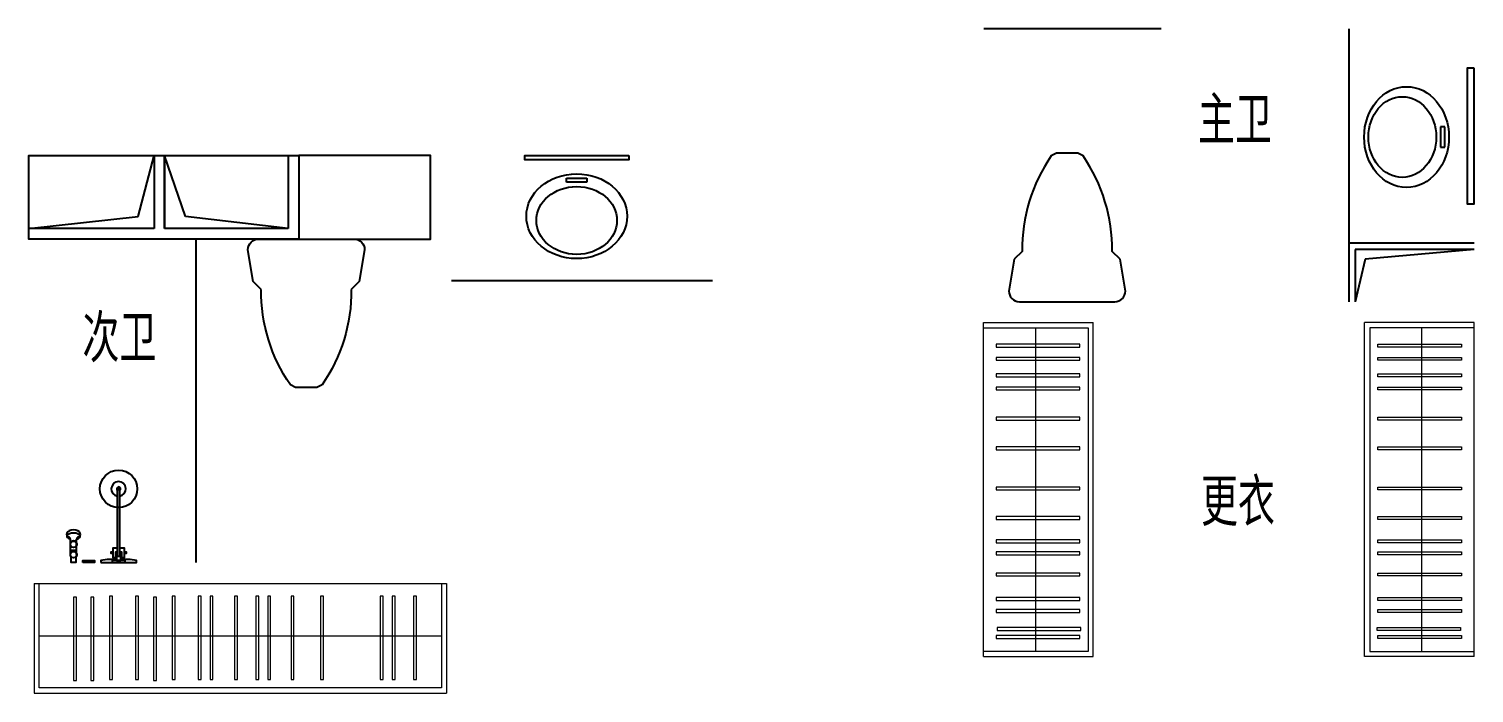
# Model space of a CAD drawing. Extents: x 72956 to 162056, y -6841 to 35159.
# Drawn here: x 104526 to 111451, y 12113 to 15295 of the extents above; entities that cross this region are included whole.
import ezdxf

# ---------------------------------------------------------------- set-up
doc = ezdxf.new("R2010")
doc.units = 0
doc.header["$LTSCALE"] = 1000
doc.header["$MEASUREMENT"] = 0
doc.layers.get('0').update_dxf_attribs({"linetype": 'CONTINUOUS'})
for name, color, linetype in [('-厨卫', 154, 'CONTINUOUS'), ('-文字', 7, 'CONTINUOUS'), ('-管井', 228, 'CONTINUOUS')]:
    doc.layers.add(name, color=color, linetype=linetype)
doc.layers.add('-家具', color=44, linetype='CONTINUOUS', lineweight=9)
doc.styles.add('样式 1', font='SIMHEI.TTF', dxfattribs={"width": 0.65, "height": 500})

# ---------------------------------------------------------------- blocks, each defined once
blk = doc.blocks.new('A$C1E146E53')
for p, q in [((50, 400), (50, 50)), ((542.2, 108.2), (643, 400)), ((693, 400), (693, 50)), ((768.8, 108.2), (693, 400)), ((50, 50), (542.2, 108.2)), ((1293, 50), (768.8, 108.2)), ((50, 50), (643, 50)), ((693, 50), (1293, 50))]:
    blk.add_line(p, q)
for points in [[(643, 50), (643, 400), (0, 400), (0, 0), (643, 0)], [(643, 0), (1293, 0), (1293, 400), (643, 400), (643, 50)]]:
    blk.add_lwpolyline(points)
blk = doc.blocks.new('A$C028E412E')
for p, q in [((193, 40.4), (289.6, 40.4)), ((193, 20.1), (193, 40.4)), ((289.6, 20.1), (193, 20.1)), ((289.6, 40.4), (289.6, 20.1))]:
    blk.add_line(p, q)
at = {"extrusion": (0, 0, -1)}
for centre, major_axis in [((241.3, 203), (241.3, 0)), ((241.3, 223.3), (-193, 0))]:
    blk.add_ellipse(centre, major_axis=major_axis, ratio=0.842105, start_param=3.141593, end_param=9.424778, dxfattribs=at)
blk = doc.blocks.new('A$C3F2D3E33')
at = {"linetype": 'ByBlock'}
for p, q in [((228.6, 711.2), (203.2, 698.5)), ((330.2, 711.2), (228.6, 711.2)), ((355.6, 698.5), (330.2, 711.2)), ((63.5, 241.3), (25.4, 203.2)), ((533.4, 203.2), (495.3, 241.3)), ((25.4, 203.2), (0, 50.8)), ((558.8, 50.8), (533.4, 203.2)), ((50.8, 0), (508, 0))]:
    blk.add_line(p, q, dxfattribs=at)
for centre, radius, start, end in [((858.4, 248.4), 794.9, 145.50918, 180.50918), ((-299.6, 248.4), 794.9, 359.49082, 34.49082), ((50.8, 50.8), 50.8, 180, 270), ((508, 50.8), 50.8, 270, 0)]:
    blk.add_arc(centre, radius, start, end, dxfattribs=at)
blk = doc.blocks.new('A$C178A5D28')
at = {"lineweight": -3}
for p, q in [((89.5, 254.6), (412.9, 254.6)), ((412.9, 244.6), (89.5, 244.6)), ((417.9, 271.1), (427.9, 271.1)), ((417.9, 228.1), (427.9, 228.1)), ((404.5, 48.6), (329.8, 48.6)), ((404.5, 18.6), (329.8, 18.6)), ((382.5, 18.6), (382.5, 48.6))]:
    blk.add_line(p, q, dxfattribs=at)
at = {"color": 8}
for p, q in [((417.9, 234.6), (427.9, 234.6)), ((420.9, 264.6), (427.9, 264.6))]:
    blk.add_line(p, q, dxfattribs=at)
at = {"lineweight": -3}
for points in [[(417.9, 264.6), (417.9, 277.6), (372.9, 277.6), (372.9, 254.6)], [(397.4, 277.6), (397.4, 287.6), (393.4, 287.6), (393.4, 277.6)], [(442.9, 164.6), (442.9, 334.6), (432.9, 334.6), (427.9, 304.8), (427.9, 259.6)], [(372.9, 244.6), (372.9, 221.6), (417.9, 221.6), (417.9, 234.6)], [(393.4, 221.6), (393.4, 211.6), (397.4, 211.6), (397.4, 221.6)], [(427.9, 239.6), (427.9, 194.3), (432.9, 164.6), (442.9, 164.6)], [(414, 45.2), (442.9, 45.2), (442.9, 21.9), (414, 21.9)]]:
    blk.add_lwpolyline(points, dxfattribs=at)
for points in [[(442.9, 280.6), (432.9, 280.6), (432.9, 218.6), (442.9, 218.6)], [(442.9, 78.6), (432.9, 78.6), (432.9, 134.6), (442.9, 134.6)]]:
    blk.add_lwpolyline(points, close=True, dxfattribs=at)
at = {"color": 8}
for points in [[(420.9, 259.6), (420.9, 264.6), (392.9, 264.6), (392.9, 254.6)], [(392.9, 244.6), (392.9, 234.6), (420.9, 234.6), (420.9, 239.6)]]:
    blk.add_lwpolyline(points, dxfattribs=at)
blk.add_lwpolyline([(432.9, 259.6), (412.9, 259.6), (412.9, 239.6), (432.9, 239.6)], close=True, dxfattribs=at)
at = {"lineweight": -3}
blk.add_circle((89.5, 249.6), 89.5, dxfattribs=at)
at = {"color": 8}
for centre, radius in [((89.5, 249.6), 5), ((355.5, 33.6), 15), ((404.5, 33.6), 15)]:
    blk.add_circle(centre, radius, dxfattribs=at)
for centre, radius, start, end in [((89.5, 249.6), 35, 8.21321, 351.78679), ((89.5, 249.6), 9, 33.74899, 326.25101), ((355.5, 33.6), 17, 61.92751, 298.07249), ((404.5, 33.6), 17, 43.33592, 118.07249), ((404.5, 33.6), 17, 241.92751, 316.66408)]:
    blk.add_arc(centre, radius, start, end, dxfattribs=at)
at = {"lineweight": -3}
for centre, start, end in [((335.7, 65.2), 196.41807, 250.32674), ((335.7, 1.9), 109.67326, 163.58193)]:
    blk.add_arc(centre, 17.7, start, end, dxfattribs=at)
for centre, major_axis, ratio, start_param, end_param in [((307.1, 33.6), (0, 33.6), 0.612909, -0.37962, 3.521213), ((316.5, 33.6), (0, 31.4), 0.47884, -1.072899, 4.214492)]:
    blk.add_ellipse(centre, major_axis=major_axis, ratio=ratio, start_param=start_param, end_param=end_param, dxfattribs=at)
blk = doc.blocks.new('A-6家具3')
at = {"layer": '-家具'}
for p, q in [((109100.7, 37504.5), (109625.7, 37504.5)), ((109100.7, 35904.5), (109100.7, 37504.5)), ((109100.7, 37479.5), (109600.7, 37479.5)), ((109350.7, 35929.5), (109350.7, 37479.5)), ((109600.7, 37479.5), (109600.7, 35929.5)), ((109625.7, 35904.5), (109625.7, 37504.5)), ((110925.7, 35904.5), (110925.7, 37504.5)), ((111450.7, 37504.5), (110925.7, 37504.5)), ((111450.7, 37479.5), (110950.7, 37479.5)), ((110950.7, 37479.5), (110950.7, 35929.5)), ((111200.7, 35929.5), (111200.7, 37479.5)), ((111450.7, 35904.5), (111450.7, 37504.5)), ((109561.4, 37400.8), (109161.3, 37400.8)), ((109561.4, 37386.7), (109561.4, 37400.8)), ((110990.1, 37386.7), (110990.1, 37400.8)), ((110990.1, 37400.8), (111390.2, 37400.8)), ((109161.3, 37386.7), (109561.4, 37386.7)), ((109561.4, 37337.8), (109161.3, 37337.8)), ((109561.4, 37323.7), (109561.4, 37337.8)), ((111390.2, 37386.7), (110990.1, 37386.7)), ((110990.1, 37323.7), (110990.1, 37337.8)), ((110990.1, 37337.8), (111390.2, 37337.8)), ((109161.3, 37323.7), (109561.4, 37323.7)), ((109561.4, 37258.9), (109161.3, 37258.9)), ((109561.4, 37244.8), (109561.4, 37258.9)), ((111390.2, 37323.7), (110990.1, 37323.7)), ((110990.1, 37244.8), (110990.1, 37258.9)), ((110990.1, 37258.9), (111390.2, 37258.9)), ((109161.3, 37244.8), (109561.4, 37244.8)), ((109561.4, 37195.8), (109161.3, 37195.8)), ((109561.4, 37181.7), (109561.4, 37195.8)), ((111390.2, 37244.8), (110990.1, 37244.8)), ((110990.1, 37181.7), (110990.1, 37195.8)), ((110990.1, 37195.8), (111390.2, 37195.8)), ((109161.3, 37181.7), (109561.4, 37181.7)), ((111390.2, 37181.7), (110990.1, 37181.7)), ((109561.4, 37051.5), (109161.3, 37051.5)), ((109561.4, 37037.4), (109561.4, 37051.5)), ((110990.1, 37037.4), (110990.1, 37051.5)), ((110990.1, 37051.5), (111390.2, 37051.5)), ((109161.3, 37037.4), (109561.4, 37037.4)), ((111390.2, 37037.4), (110990.1, 37037.4)), ((109561.4, 36909.6), (109161.3, 36909.6)), ((109161.3, 36895.5), (109561.4, 36895.5)), ((109561.4, 36895.5), (109561.4, 36909.6)), ((110990.1, 36895.5), (110990.1, 36909.6)), ((110990.1, 36909.6), (111390.2, 36909.6)), ((111390.2, 36895.5), (110990.1, 36895.5)), ((109561.4, 36716.8), (109161.3, 36716.8)), ((109161.3, 36702.7), (109561.4, 36702.7)), ((109561.4, 36702.7), (109561.4, 36716.8)), ((110990.1, 36702.7), (110990.1, 36716.8)), ((110990.1, 36716.8), (111390.2, 36716.8)), ((111390.2, 36702.7), (110990.1, 36702.7)), ((109561.4, 36574.8), (109161.3, 36574.8)), ((109561.4, 36560.7), (109561.4, 36574.8)), ((110990.1, 36560.7), (110990.1, 36574.8)), ((110990.1, 36574.8), (111390.2, 36574.8)), ((109161.3, 36560.7), (109561.4, 36560.7)), ((111390.2, 36560.7), (110990.1, 36560.7)), ((109561.4, 36463), (109161.3, 36463)), ((109161.3, 36448.9), (109561.4, 36448.9)), ((109561.4, 36448.9), (109561.4, 36463)), ((110990.1, 36448.9), (110990.1, 36463)), ((110990.1, 36463), (111390.2, 36463)), ((111390.2, 36448.9), (110990.1, 36448.9)), ((109561.4, 36406.5), (109161.3, 36406.5)), ((109161.3, 36392.4), (109561.4, 36392.4)), ((109561.4, 36392.4), (109561.4, 36406.5)), ((110990.1, 36392.4), (110990.1, 36406.5)), ((110990.1, 36406.5), (111390.2, 36406.5)), ((111390.2, 36392.4), (110990.1, 36392.4)), ((109561.4, 36304.6), (109161.3, 36304.6)), ((109161.3, 36290.5), (109561.4, 36290.5)), ((109561.4, 36290.5), (109561.4, 36304.6)), ((110990.1, 36290.5), (110990.1, 36304.6)), ((110990.1, 36304.6), (111390.2, 36304.6)), ((111390.2, 36290.5), (110990.1, 36290.5)), ((104550.7, 36254.5), (106527.2, 36254.5)), ((104550.7, 36254.5), (104550.7, 35729.5)), ((104575.7, 35754.5), (104575.7, 36254.5)), ((106502.2, 36254.5), (106502.2, 35754.5)), ((106527.2, 36254.5), (106527.2, 35729.5)), ((104739, 36189.8), (104739, 35789.6)), ((104753.1, 36189.8), (104739, 36189.8)), ((104753.1, 35789.6), (104753.1, 36189.8)), ((104822.4, 36189.8), (104822.4, 35789.6)), ((104836.5, 36189.8), (104822.4, 36189.8)), ((104836.5, 35789.6), (104836.5, 36189.8)), ((104912, 36194), (104912, 35793.8)), ((104926.1, 36194), (104912, 36194)), ((104926.1, 35793.8), (104926.1, 36194)), ((105036.7, 36194), (105036.7, 35793.8)), ((105050.8, 36194), (105036.7, 36194)), ((105050.8, 35793.8), (105050.8, 36194)), ((105122.8, 36189.8), (105122.8, 35789.6)), ((105136.9, 36189.8), (105122.8, 36189.8)), ((105136.9, 35789.6), (105136.9, 36189.8)), ((105212.5, 36194), (105212.5, 35793.8)), ((105226.6, 36194), (105212.5, 36194)), ((105226.6, 35793.8), (105226.6, 36194)), ((105337.1, 36194), (105337.1, 35793.8)), ((105351.2, 36194), (105337.1, 36194)), ((105351.2, 35793.8), (105351.2, 36194)), ((105393.7, 36194), (105393.7, 35793.8)), ((105407.8, 36194), (105393.7, 36194)), ((105407.8, 35793.8), (105407.8, 36194)), ((105511.5, 36194), (105511.5, 35793.8)), ((105525.6, 36194), (105511.5, 36194)), ((105525.6, 35793.8), (105525.6, 36194)), ((105613.3, 36194), (105613.3, 35793.8)), ((105627.4, 36194), (105613.3, 36194)), ((105627.4, 35793.8), (105627.4, 36194)), ((105669.9, 36194), (105669.9, 35793.8)), ((105684, 36194), (105669.9, 36194)), ((105684, 35793.8), (105684, 36194)), ((105781.7, 36194), (105781.7, 35793.8)), ((105795.8, 36194), (105781.7, 36194)), ((105795.8, 35793.8), (105795.8, 36194)), ((105923.7, 36194), (105923.7, 35793.8)), ((105937.7, 36194), (105923.7, 36194)), ((105937.7, 35793.8), (105937.7, 36194)), ((106209.5, 36194), (106209.5, 35793.8)), ((106223.6, 36194), (106209.5, 36194)), ((106223.6, 35793.8), (106223.6, 36194)), ((106266.1, 36194), (106266.1, 35793.8)), ((106280.2, 36194), (106266.1, 36194)), ((106280.2, 35793.8), (106280.2, 36194)), ((106368.8, 36194), (106368.8, 35793.8)), ((106382.9, 36194), (106368.8, 36194)), ((106382.9, 35793.8), (106382.9, 36194)), ((109561.4, 36186.8), (109161.3, 36186.8)), ((109161.3, 36172.8), (109561.4, 36172.8)), ((109561.4, 36172.8), (109561.4, 36186.8)), ((110990.1, 36172.8), (110990.1, 36186.8)), ((110990.1, 36186.8), (111390.2, 36186.8)), ((111390.2, 36172.8), (110990.1, 36172.8)), ((109561.4, 36130.3), (109161.3, 36130.3)), ((109161.3, 36116.2), (109561.4, 36116.2)), ((109561.4, 36116.2), (109561.4, 36130.3)), ((110990.1, 36116.2), (110990.1, 36130.3)), ((110990.1, 36130.3), (111390.2, 36130.3)), ((111390.2, 36116.2), (110990.1, 36116.2)), ((109565.6, 36043.9), (109165.4, 36043.9)), ((109165.4, 36029.8), (109565.6, 36029.8)), ((109565.6, 36029.8), (109565.6, 36043.9)), ((110985.9, 36029.8), (110985.9, 36043.9)), ((110985.9, 36043.9), (111386, 36043.9)), ((111386, 36029.8), (110985.9, 36029.8)), ((104575.7, 36004.5), (106502.2, 36004.5)), ((109561.4, 36005.6), (109161.3, 36005.6)), ((109161.3, 35991.5), (109561.4, 35991.5)), ((109561.4, 35991.5), (109561.4, 36005.6)), ((110990.1, 35991.5), (110990.1, 36005.6)), ((110990.1, 36005.6), (111390.2, 36005.6)), ((111390.2, 35991.5), (110990.1, 35991.5)), ((109600.7, 35929.5), (109100.7, 35929.5)), ((109100.7, 35904.5), (109625.7, 35904.5)), ((111450.7, 35904.5), (110925.7, 35904.5)), ((110950.7, 35929.5), (111450.7, 35929.5)), ((106502.2, 35754.5), (104575.7, 35754.5)), ((104739, 35789.6), (104753.1, 35789.6)), ((104822.4, 35789.6), (104836.5, 35789.6)), ((104912, 35793.8), (104926.1, 35793.8)), ((105036.7, 35793.8), (105050.8, 35793.8)), ((105122.8, 35789.6), (105136.9, 35789.6)), ((105212.5, 35793.8), (105226.6, 35793.8)), ((105337.1, 35793.8), (105351.2, 35793.8)), ((105393.7, 35793.8), (105407.8, 35793.8)), ((105511.5, 35793.8), (105525.6, 35793.8)), ((105613.3, 35793.8), (105627.4, 35793.8)), ((105669.9, 35793.8), (105684, 35793.8)), ((105781.7, 35793.8), (105795.8, 35793.8)), ((105923.7, 35793.8), (105937.7, 35793.8)), ((106209.5, 35793.8), (106223.6, 35793.8)), ((106266.1, 35793.8), (106280.2, 35793.8)), ((106368.8, 35793.8), (106382.9, 35793.8)), ((104550.7, 35729.5), (106527.2, 35729.5))]:
    blk.add_line(p, q, dxfattribs=at)
for points in [[(109161.3, 37386.7), (109561.4, 37386.7), (109561.4, 37400.8), (109161.3, 37400.8)], [(111390.2, 37386.7), (110990.1, 37386.7), (110990.1, 37400.8), (111390.2, 37400.8)], [(109161.3, 37323.7), (109561.4, 37323.7), (109561.4, 37337.8), (109161.3, 37337.8)], [(111390.2, 37323.7), (110990.1, 37323.7), (110990.1, 37337.8), (111390.2, 37337.8)], [(109161.3, 37244.8), (109561.4, 37244.8), (109561.4, 37258.9), (109161.3, 37258.9)], [(111390.2, 37244.8), (110990.1, 37244.8), (110990.1, 37258.9), (111390.2, 37258.9)], [(109161.3, 37181.7), (109561.4, 37181.7), (109561.4, 37195.8), (109161.3, 37195.8)], [(111390.2, 37181.7), (110990.1, 37181.7), (110990.1, 37195.8), (111390.2, 37195.8)], [(109161.3, 37037.4), (109561.4, 37037.4), (109561.4, 37051.5), (109161.3, 37051.5)], [(111390.2, 37037.4), (110990.1, 37037.4), (110990.1, 37051.5), (111390.2, 37051.5)], [(109161.3, 36895.5), (109561.4, 36895.5), (109561.4, 36909.6), (109161.3, 36909.6)], [(111390.2, 36895.5), (110990.1, 36895.5), (110990.1, 36909.6), (111390.2, 36909.6)], [(109161.3, 36702.7), (109561.4, 36702.7), (109561.4, 36716.8), (109161.3, 36716.8)], [(111390.2, 36702.7), (110990.1, 36702.7), (110990.1, 36716.8), (111390.2, 36716.8)], [(109161.3, 36560.7), (109561.4, 36560.7), (109561.4, 36574.8), (109161.3, 36574.8)], [(111390.2, 36560.7), (110990.1, 36560.7), (110990.1, 36574.8), (111390.2, 36574.8)], [(109161.3, 36448.9), (109561.4, 36448.9), (109561.4, 36463), (109161.3, 36463)], [(111390.2, 36448.9), (110990.1, 36448.9), (110990.1, 36463), (111390.2, 36463)], [(109161.3, 36392.4), (109561.4, 36392.4), (109561.4, 36406.5), (109161.3, 36406.5)], [(111390.2, 36392.4), (110990.1, 36392.4), (110990.1, 36406.5), (111390.2, 36406.5)], [(109161.3, 36290.5), (109561.4, 36290.5), (109561.4, 36304.6), (109161.3, 36304.6)], [(111390.2, 36290.5), (110990.1, 36290.5), (110990.1, 36304.6), (111390.2, 36304.6)], [(104739, 36189.8), (104739, 35789.6), (104753.1, 35789.6), (104753.1, 36189.8)], [(104822.4, 36189.8), (104822.4, 35789.6), (104836.5, 35789.6), (104836.5, 36189.8)], [(104912, 36194), (104912, 35793.8), (104926.1, 35793.8), (104926.1, 36194)], [(105036.7, 36194), (105036.7, 35793.8), (105050.8, 35793.8), (105050.8, 36194)], [(105122.8, 36189.8), (105122.8, 35789.6), (105136.9, 35789.6), (105136.9, 36189.8)], [(105212.5, 36194), (105212.5, 35793.8), (105226.6, 35793.8), (105226.6, 36194)], [(105337.1, 36194), (105337.1, 35793.8), (105351.2, 35793.8), (105351.2, 36194)], [(105393.7, 36194), (105393.7, 35793.8), (105407.8, 35793.8), (105407.8, 36194)], [(105511.5, 36194), (105511.5, 35793.8), (105525.6, 35793.8), (105525.6, 36194)], [(105613.3, 36194), (105613.3, 35793.8), (105627.4, 35793.8), (105627.4, 36194)], [(105669.9, 36194), (105669.9, 35793.8), (105684, 35793.8), (105684, 36194)], [(105781.7, 36194), (105781.7, 35793.8), (105795.8, 35793.8), (105795.8, 36194)], [(105923.7, 36194), (105923.7, 35793.8), (105937.7, 35793.8), (105937.7, 36194)], [(106209.5, 36194), (106209.5, 35793.8), (106223.6, 35793.8), (106223.6, 36194)], [(106266.1, 36194), (106266.1, 35793.8), (106280.2, 35793.8), (106280.2, 36194)], [(106368.8, 36194), (106368.8, 35793.8), (106382.9, 35793.8), (106382.9, 36194)], [(109161.3, 36172.8), (109561.4, 36172.8), (109561.4, 36186.8), (109161.3, 36186.8)], [(111390.2, 36172.8), (110990.1, 36172.8), (110990.1, 36186.8), (111390.2, 36186.8)], [(109161.3, 36116.2), (109561.4, 36116.2), (109561.4, 36130.3), (109161.3, 36130.3)], [(111390.2, 36116.2), (110990.1, 36116.2), (110990.1, 36130.3), (111390.2, 36130.3)], [(109165.4, 36029.8), (109565.6, 36029.8), (109565.6, 36043.9), (109165.4, 36043.9)], [(111386, 36029.8), (110985.9, 36029.8), (110985.9, 36043.9), (111386, 36043.9)], [(109161.3, 35991.5), (109561.4, 35991.5), (109561.4, 36005.6), (109161.3, 36005.6)], [(111390.2, 35991.5), (110990.1, 35991.5), (110990.1, 36005.6), (111390.2, 36005.6)]]:
    blk.add_lwpolyline(points, close=True, dxfattribs=at)

msp = doc.modelspace()

# ---------------------------------------------------------------- linework, layer by layer
at = {"layer": '-厨卫'}
for p, q in [((109950.748, 15295.456), (109100.748, 15295.456)), ((110850.748, 15295.456), (110850.748, 14268.456)), ((105325.748, 14288.456), (105325.748, 12738.456)), ((107800.748, 14088.456), (106550.748, 14088.456))]:
    msp.add_line(p, q, dxfattribs=at)
for points in [[(111450.748, 15107.283), (111416.981, 15107.283), (111416.981, 14456.629), (111450.748, 14456.629)], [(105818.749, 14288.457), (106450.748, 14288.457), (106450.748, 14688.456), (105818.749, 14688.456)], [(107400.02, 14688.456), (107400.02, 14668.456), (106901.477, 14668.456), (106901.477, 14688.456)]]:
    msp.add_lwpolyline(points, close=True, dxfattribs=at)
at = {"layer": '-管井'}
for p, q in [((111450.748, 14268.456), (110850.748, 14268.456)), ((110850.748, 14268.456), (110850.748, 13988.456)), ((111450.748, 14238.456), (110880.748, 14238.456)), ((110880.748, 14238.456), (110880.748, 13988.456)), ((111450.748, 14238.456), (110928.693, 14191.989)), ((110928.693, 14191.989), (110880.748, 13988.456))]:
    msp.add_line(p, q, dxfattribs=at)

# ---------------------------------------------------------------- block references
at = {"layer": '-厨卫'}
for name, p in [('A-6家具3', (0, -23616.019)), ('A$C3F2D3E33', (109221.348, 13988.456))]:
    msp.add_blockref(name, p, dxfattribs=at)
at = {"layer": '-厨卫', "xscale": -1}
for name, p, rotation in [('A$C028E412E', (111329.991, 15018.605), 90), ('A$C3F2D3E33', (105575.329, 14288.457), 180)]:
    msp.add_blockref(name, p, dxfattribs=dict(at, rotation=rotation))
at = {"layer": '-厨卫', "rotation": 180}
msp.add_blockref('A$C028E412E', (107392.048, 14600.937), dxfattribs=at)
at = {"layer": '-厨卫', "extrusion": (0, 0, -1), "xscale": -1, "zscale": -1, "rotation": 90}
msp.add_blockref('A$C178A5D28', (-104705.943, 13181.333), dxfattribs=at)
at = {"layer": '-管井', "xscale": -1}
msp.add_blockref('A$C1E146E53', (105818.749, 14288.457), dxfattribs=at)

# ---------------------------------------------------------------- texts
at = {"layer": '-文字', "char_height": 200, "width": 1860.46542, "attachment_point": 1, "style": '样式 1'}
for s, insert in [('主卫', (110127.479, 14965.143)), ('次卫', (104782.166, 13920.685)), ('更衣', (110142.007, 13136.047))]:
    msp.add_mtext(s, dxfattribs=dict(at, insert=insert))

doc.saveas('drawing.dxf')
